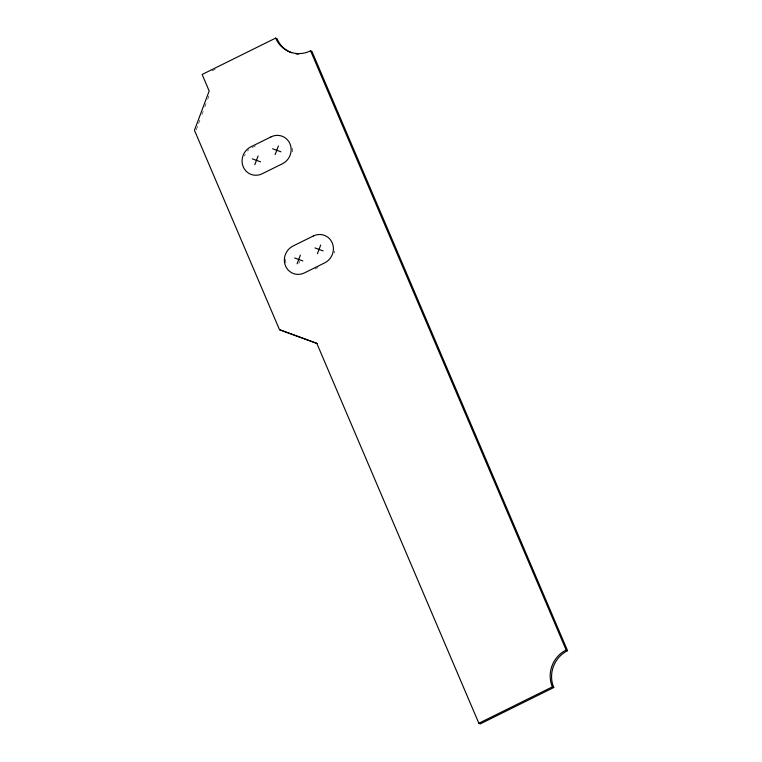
<?xml version="1.0" encoding="UTF-8"?>
<svg xmlns="http://www.w3.org/2000/svg" width="762" height="762" viewBox="0 0 762 762"><rect width="100%" height="100%" fill="white"/><g stroke="black" fill="none" stroke-linecap="round" stroke-linejoin="round"><path stroke-width="0.57" stroke-dasharray="3.81 2.86" d="M196.244 129.845L200.33 118.92M201.968 114.557L203.197 111.281M204.826 106.918L206.054 103.642M207.693 99.279L208.912 96.002M298.904 263.366L299.714 261.195M212.036 70.904L215.227 69.323M252.117 147.561L256.175 145.552M314.982 269.005L318.03 267.5M285.883 262.947A15.078 14.24 -65.1 0 1 286.16 257.118M334.718 251.108A15.078 14.24 -65.1 0 1 334.385 253.051M244.459 156.105A15.078 14.24 -65.1 0 1 245.259 154.305M247.498 151.076A15.078 14.24 -65.1 0 1 248.888 149.704M292.379 148.095A15.078 14.24 -65.1 0 1 292.446 151.99"/><path stroke-width="1.14" d="M254.832 164.678L258.08 156M275.139 154.629L278.387 145.952M297.113 263.804L300.361 255.127M317.421 253.756L320.669 245.078M279.511 329.717L316.782 343.281L478.85 723.262L480.231 723.9L553.755 687.524A27.832 26.279 -65.1 0 1 567.547 650.681L311.963 51.464L310.582 50.825A27.832 26.279 -65.1 0 1 275.644 38.1L202.13 74.476L209.169 90.992L194.453 130.292L279.511 329.717L317.068 343.529M478.85 723.262L552.364 686.876A27.832 26.279 -65.1 0 1 566.166 650.034L310.582 50.825M272.644 148.79L280.883 151.79M252.336 158.839L260.575 161.839M314.925 247.917L323.164 250.917M294.618 257.966L302.857 260.966M275.644 38.1L277.025 38.738A27.832 26.279 -65.1 0 0 291.636 52.73M566.166 650.034L567.547 650.681M552.364 686.876L553.755 687.524M298.38 54.178A27.832 26.279 -65.1 0 1 296.066 53.902M271.043 136.865L250.727 146.914A15.078 14.24 -65.1 0 0 243.259 166.868A15.078 14.24 -65.1 0 0 262.185 173.765L282.492 163.716A15.078 14.24 -65.1 0 0 289.96 143.761A15.078 14.24 -65.1 0 0 271.043 136.865M313.315 235.991L293.008 246.04A15.078 14.24 -65.1 0 0 285.54 265.995A15.078 14.24 -65.1 0 0 304.467 272.891L324.774 262.842A15.078 14.24 -65.1 0 0 332.242 242.888A15.078 14.24 -65.1 0 0 313.315 235.991"/></g></svg>
